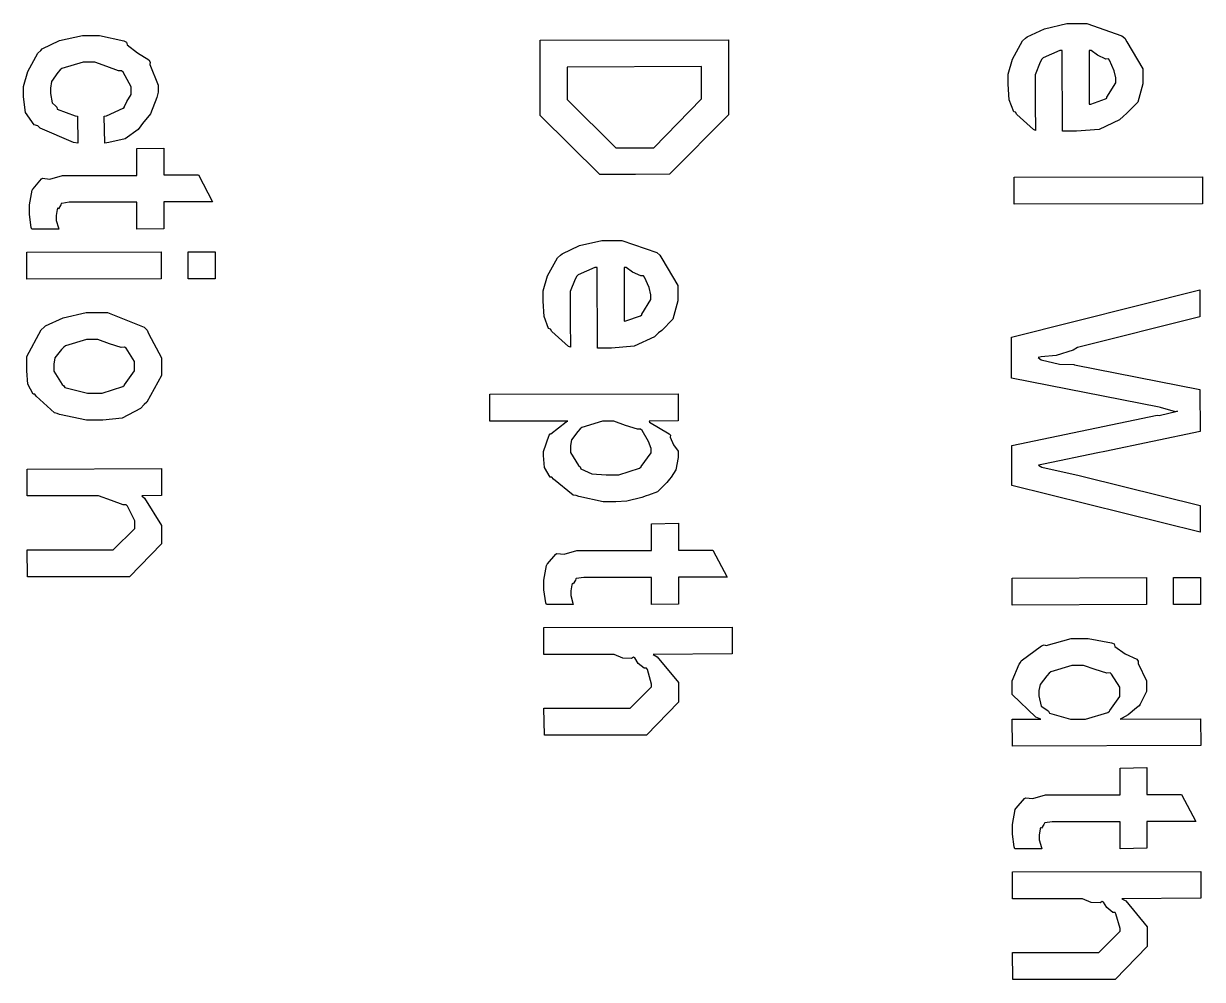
# Model space of a CAD drawing. Extents: x 0.2 to 11.6, y 0.3 to 16.2.
# Drawn here: x 8.074 to 8.683, y 3.311 to 3.804 of the extents above; entities that cross this region are included whole.
import ezdxf

# ---------------------------------------------------------------- set-up
doc = ezdxf.new("R2010")
doc.units = 0
doc.header["$MEASUREMENT"] = 0

msp = doc.modelspace()

# ---------------------------------------------------------------- linework, layer by layer
at = {"color": 0}
for p, q in [((8.60113, 3.80132), (8.61268, 3.80399)), ((8.61268, 3.80399), (8.6166, 3.80399)), ((8.6166, 3.80399), (8.6231, 3.80399)), ((8.6231, 3.80399), (8.64111, 3.79769)), ((8.09283, 3.79525), (8.10471, 3.7979)), ((8.10471, 3.7979), (8.10872, 3.7979)), ((8.10872, 3.7979), (8.11339, 3.7979)), ((8.11339, 3.7979), (8.12603, 3.79503)), ((8.59142, 3.79639), (8.59218, 3.79715)), ((8.59218, 3.79715), (8.60113, 3.80132)), ((8.64111, 3.79769), (8.64264, 3.79639)), ((8.08382, 3.7909), (8.09283, 3.79525)), ((8.12603, 3.79503), (8.12739, 3.79443)), ((8.12739, 3.79443), (8.12776, 3.79303)), ((8.12776, 3.79303), (8.13308, 3.78885)), ((8.34088, 3.79546), (8.4381, 3.79568)), ((8.34088, 3.76508), (8.34088, 3.79546)), ((8.34088, 3.79546), (8.34088, 3.79546)), ((8.4381, 3.79568), (8.4381, 3.76682)), ((8.58469, 3.78564), (8.5899, 3.79508)), ((8.5899, 3.79508), (8.59142, 3.79639)), ((8.64264, 3.79639), (8.64378, 3.7946)), ((8.64378, 3.7946), (8.65196, 3.78065)), ((8.07639, 3.77924), (8.0816, 3.78879)), ((8.0816, 3.78879), (8.08311, 3.7901)), ((8.08311, 3.7901), (8.08382, 3.7909)), ((8.13308, 3.78885), (8.13889, 3.78521)), ((8.13889, 3.78521), (8.13954, 3.78401)), ((8.58251, 3.77794), (8.58469, 3.78564)), ((8.59987, 3.78554), (8.59901, 3.78407)), ((8.60047, 3.78624), (8.59987, 3.78554)), ((8.60915, 3.79004), (8.60047, 3.78624)), ((8.61029, 3.7901), (8.60915, 3.79004)), ((8.61051, 3.74843), (8.61029, 3.7901)), ((8.62418, 3.7901), (8.62418, 3.76232)), ((8.62522, 3.79004), (8.62418, 3.7901)), ((8.62418, 3.7901), (8.62418, 3.7901)), ((8.62853, 3.78765), (8.62522, 3.79004)), ((8.63282, 3.78564), (8.62853, 3.78765)), ((8.63417, 3.78575), (8.63282, 3.78564)), ((8.63482, 3.7851), (8.63417, 3.78575)), ((8.6371, 3.77968), (8.63482, 3.7851)), ((8.07422, 3.77143), (8.07639, 3.77924)), ((8.0931, 3.78011), (8.0919, 3.77869)), ((8.09392, 3.78076), (8.0931, 3.78011)), ((8.10499, 3.78401), (8.09392, 3.78076)), ((8.10894, 3.78401), (8.10499, 3.78401)), ((8.111, 3.78401), (8.10894, 3.78401)), ((8.11719, 3.78179), (8.111, 3.78401)), ((8.12321, 3.77962), (8.11719, 3.78179)), ((8.12478, 3.77968), (8.12321, 3.77962)), ((8.1256, 3.77897), (8.12478, 3.77968)), ((8.12978, 3.77138), (8.1256, 3.77897)), ((8.13954, 3.78401), (8.13937, 3.78282)), ((8.13937, 3.78282), (8.14367, 3.77219)), ((8.42421, 3.78179), (8.35476, 3.78157)), ((8.35476, 3.78157), (8.35476, 3.76574)), ((8.35476, 3.78157), (8.35476, 3.78157)), ((8.42421, 3.76617), (8.42421, 3.78179)), ((8.59901, 3.78407), (8.5964, 3.77756)), ((8.63807, 3.77599), (8.6371, 3.77968)), ((8.65196, 3.78065), (8.65196, 3.77599)), ((8.08871, 3.77414), (8.08811, 3.77067)), ((8.0919, 3.77869), (8.08871, 3.77414)), ((8.58251, 3.77533), (8.58251, 3.77794)), ((8.58251, 3.77268), (8.58251, 3.77533)), ((8.5964, 3.77756), (8.5964, 3.77533)), ((8.5964, 3.77533), (8.5964, 3.77339)), ((8.5964, 3.77339), (8.5964, 3.76899)), ((8.63331, 3.76594), (8.63807, 3.77349)), ((8.63807, 3.77349), (8.63807, 3.77599)), ((8.63807, 3.77599), (8.63807, 3.77599)), ((8.65196, 3.77285), (8.64942, 3.7634)), ((8.65196, 3.77599), (8.65196, 3.77285)), ((8.07422, 3.76882), (8.07422, 3.77143)), ((8.07422, 3.76617), (8.07422, 3.76882)), ((8.08811, 3.77067), (8.08811, 3.76947)), ((8.08811, 3.76947), (8.08811, 3.7679)), ((8.08811, 3.7679), (8.08892, 3.76307)), ((8.12756, 3.76383), (8.12978, 3.76742)), ((8.12978, 3.76861), (8.12978, 3.77138)), ((8.12978, 3.76742), (8.12978, 3.76861)), ((8.14367, 3.76861), (8.14307, 3.76585)), ((8.14367, 3.77219), (8.14367, 3.76861)), ((8.4381, 3.76682), (8.4381, 3.75683)), ((8.58296, 3.76465), (8.58251, 3.77268)), ((8.5964, 3.76899), (8.5964, 3.76753)), ((8.5964, 3.76753), (8.5964, 3.76622)), ((8.07514, 3.75814), (8.07422, 3.76617)), ((8.08892, 3.76307), (8.09082, 3.76139)), ((8.09082, 3.76139), (8.09136, 3.76079)), ((8.09136, 3.76079), (8.09164, 3.75982)), ((8.12571, 3.76025), (8.12631, 3.76079)), ((8.12619, 3.76085), (8.12756, 3.76383)), ((8.12631, 3.76079), (8.12619, 3.76085)), ((8.14307, 3.76585), (8.13965, 3.75743)), ((8.34088, 3.75662), (8.34088, 3.76508)), ((8.35476, 3.76574), (8.35476, 3.76486)), ((8.35476, 3.76486), (8.37993, 3.7399)), ((8.39947, 3.7399), (8.42421, 3.76508)), ((8.42421, 3.76508), (8.42421, 3.76617)), ((8.58529, 3.75851), (8.58296, 3.76465)), ((8.5964, 3.76622), (8.5964, 3.76329)), ((8.5964, 3.76329), (8.5964, 3.76232)), ((8.5964, 3.76232), (8.59662, 3.74886)), ((8.5964, 3.76232), (8.5964, 3.76232)), ((8.62418, 3.76232), (8.62517, 3.76243)), ((8.62517, 3.76243), (8.63276, 3.76514)), ((8.63276, 3.76514), (8.63331, 3.76557)), ((8.63331, 3.76557), (8.63331, 3.76594)), ((8.64942, 3.7634), (8.64361, 3.75754)), ((8.07975, 3.75174), (8.07514, 3.75814)), ((8.09164, 3.75982), (8.10081, 3.7564)), ((8.10081, 3.7564), (8.102, 3.75624)), ((8.102, 3.75624), (8.10221, 3.74235)), ((8.102, 3.75624), (8.102, 3.75624)), ((8.11589, 3.75624), (8.11703, 3.75646)), ((8.1161, 3.74235), (8.11589, 3.75624)), ((8.11703, 3.75646), (8.12571, 3.76025)), ((8.13965, 3.75743), (8.13564, 3.75239)), ((8.37169, 3.72601), (8.34088, 3.75662)), ((8.4381, 3.75683), (8.40771, 3.72624)), ((8.58621, 3.75819), (8.58529, 3.75851)), ((8.58686, 3.75706), (8.58621, 3.75819)), ((8.59549, 3.74924), (8.58686, 3.75706)), ((8.64199, 3.75624), (8.63997, 3.75429)), ((8.64361, 3.75754), (8.64199, 3.75624)), ((8.0816, 3.75125), (8.07975, 3.75174)), ((8.08285, 3.75006), (8.0816, 3.75125)), ((8.09999, 3.74268), (8.08285, 3.75006)), ((8.1334, 3.74935), (8.12674, 3.74447)), ((8.13476, 3.75125), (8.1334, 3.74935)), ((8.13564, 3.75239), (8.13476, 3.75125)), ((8.59662, 3.74886), (8.59549, 3.74924)), ((8.61111, 3.74843), (8.61051, 3.74843)), ((8.61296, 3.74843), (8.61111, 3.74843)), ((8.61376, 3.74843), (8.61296, 3.74843)), ((8.61768, 3.74843), (8.61376, 3.74843)), ((8.62939, 3.7494), (8.61768, 3.74843)), ((8.63997, 3.75429), (8.62939, 3.7494)), ((8.10221, 3.74235), (8.09999, 3.74268)), ((8.11828, 3.74268), (8.1161, 3.74235)), ((8.12674, 3.74447), (8.11828, 3.74268)), ((8.13276, 3.73953), (8.14665, 3.73975)), ((8.13276, 3.72564), (8.13276, 3.73953)), ((8.14665, 3.73975), (8.14665, 3.72586)), ((8.37993, 3.7399), (8.39035, 3.7399)), ((8.39035, 3.7399), (8.39947, 3.7399)), ((8.08339, 3.72385), (8.08393, 3.72412)), ((8.08393, 3.72412), (8.08393, 3.72412)), ((8.08393, 3.72412), (8.08772, 3.72374)), ((8.08772, 3.72374), (8.09429, 3.72564)), ((8.09429, 3.72564), (8.09651, 3.72564)), ((8.09651, 3.72564), (8.13276, 3.72564)), ((8.14665, 3.72586), (8.16444, 3.72586)), ((8.16444, 3.72586), (8.17182, 3.71197)), ((8.39014, 3.72601), (8.37169, 3.72601)), ((8.40771, 3.72624), (8.39014, 3.72601)), ((8.5855, 3.72467), (8.68272, 3.72488)), ((8.5855, 3.71078), (8.5855, 3.72467)), ((8.5855, 3.72467), (8.5855, 3.72467)), ((8.68272, 3.72488), (8.68272, 3.71099)), ((8.07721, 3.71039), (8.07861, 3.71804)), ((8.07861, 3.71804), (8.07894, 3.71869)), ((8.07894, 3.71869), (8.0791, 3.71875)), ((8.0791, 3.71875), (8.08339, 3.72385)), ((8.17182, 3.71197), (8.14665, 3.71197)), ((8.14665, 3.71197), (8.14665, 3.69808)), ((8.07721, 3.70763), (8.07721, 3.71039)), ((8.07721, 3.70546), (8.07721, 3.70763)), ((8.09158, 3.70807), (8.0911, 3.70497)), ((8.09174, 3.70871), (8.09158, 3.70807)), ((8.09229, 3.70844), (8.09174, 3.70871)), ((8.09174, 3.70871), (8.09174, 3.70871)), ((8.09347, 3.71044), (8.09229, 3.70844)), ((8.09369, 3.7111), (8.09347, 3.71044)), ((8.09392, 3.71121), (8.09369, 3.7111)), ((8.09776, 3.71175), (8.09392, 3.71121)), ((8.09913, 3.71175), (8.09776, 3.71175)), ((8.13276, 3.71175), (8.09913, 3.71175)), ((8.13276, 3.69786), (8.13276, 3.71175)), ((8.68272, 3.71099), (8.5855, 3.71078)), ((8.07818, 3.69879), (8.07721, 3.70546)), ((8.0911, 3.70497), (8.0911, 3.70394)), ((8.0911, 3.70394), (8.0911, 3.70242)), ((8.0911, 3.70242), (8.09218, 3.69851)), ((8.0785, 3.69786), (8.07818, 3.69879)), ((8.09239, 3.69786), (8.0785, 3.69786)), ((8.09218, 3.69851), (8.09239, 3.69786)), ((8.09239, 3.69786), (8.09239, 3.69786)), ((8.14665, 3.69808), (8.13276, 3.69786)), ((8.35215, 3.68522), (8.36111, 3.6894)), ((8.36111, 3.6894), (8.37267, 3.69206)), ((8.37267, 3.69206), (8.37657, 3.69206)), ((8.37657, 3.69206), (8.38308, 3.69206)), ((8.38308, 3.69206), (8.4011, 3.68576)), ((8.07585, 3.68599), (8.14529, 3.68619)), ((8.07585, 3.6721), (8.07585, 3.68599)), ((8.07585, 3.68599), (8.07585, 3.68599)), ((8.14529, 3.68619), (8.14529, 3.67231)), ((8.15918, 3.68619), (8.17307, 3.68619)), ((8.15918, 3.67231), (8.15918, 3.68619)), ((8.15918, 3.68619), (8.15918, 3.68619)), ((8.17307, 3.68619), (8.17307, 3.67231)), ((8.34467, 3.67372), (8.34987, 3.68317)), ((8.34987, 3.68317), (8.3514, 3.68446)), ((8.3514, 3.68446), (8.35215, 3.68522)), ((8.4011, 3.68576), (8.40261, 3.68446)), ((8.40261, 3.68446), (8.40375, 3.68267)), ((8.40375, 3.68267), (8.41194, 3.66872)), ((8.36914, 3.67811), (8.36046, 3.67432)), ((8.37028, 3.67817), (8.36914, 3.67811)), ((8.3705, 3.6365), (8.37028, 3.67817)), ((8.38417, 3.67817), (8.38417, 3.65039)), ((8.38519, 3.67811), (8.38417, 3.67817)), ((8.38417, 3.67817), (8.38417, 3.67817)), ((8.38851, 3.67572), (8.38519, 3.67811)), ((8.39279, 3.67372), (8.38851, 3.67572)), ((8.14529, 3.67231), (8.07585, 3.6721)), ((8.17307, 3.67231), (8.15918, 3.67231)), ((8.3425, 3.66601), (8.34467, 3.67372)), ((8.359, 3.67215), (8.35639, 3.66564)), ((8.35986, 3.67361), (8.359, 3.67215)), ((8.36046, 3.67432), (8.35986, 3.67361)), ((8.39415, 3.67383), (8.39279, 3.67372)), ((8.39481, 3.67318), (8.39415, 3.67383)), ((8.39708, 3.66775), (8.39481, 3.67318)), ((8.3425, 3.66342), (8.3425, 3.66601)), ((8.3425, 3.66075), (8.3425, 3.66342)), ((8.35639, 3.66564), (8.35639, 3.66342)), ((8.35639, 3.66342), (8.35639, 3.66146)), ((8.39806, 3.66407), (8.39708, 3.66775)), ((8.39806, 3.66157), (8.39806, 3.66407)), ((8.39806, 3.66407), (8.39806, 3.66407)), ((8.41194, 3.66872), (8.41194, 3.66407)), ((8.41194, 3.66407), (8.41194, 3.66092)), ((8.58421, 3.64219), (8.68143, 3.6665)), ((8.68143, 3.6665), (8.68143, 3.65261)), ((8.34293, 3.65272), (8.3425, 3.66075)), ((8.35639, 3.66146), (8.35639, 3.65707)), ((8.39328, 3.65403), (8.39806, 3.66157)), ((8.41194, 3.66092), (8.4094, 3.65147)), ((8.0855, 3.648), (8.09457, 3.65218)), ((8.09457, 3.65218), (8.10661, 3.65483)), ((8.10661, 3.65483), (8.11063, 3.65483)), ((8.11063, 3.65483), (8.11746, 3.65483)), ((8.11063, 3.65483), (8.11063, 3.65483)), ((8.11746, 3.65483), (8.13644, 3.64725)), ((8.34526, 3.6466), (8.34293, 3.65272)), ((8.35639, 3.65707), (8.35639, 3.6556)), ((8.35639, 3.6556), (8.35639, 3.65429)), ((8.35639, 3.65429), (8.35639, 3.65136)), ((8.35639, 3.65136), (8.35639, 3.65039)), ((8.38514, 3.6505), (8.39274, 3.65321)), ((8.39274, 3.65321), (8.39328, 3.65365)), ((8.39328, 3.65365), (8.39328, 3.65403)), ((8.4094, 3.65147), (8.4036, 3.64561)), ((8.68143, 3.65261), (8.61828, 3.63678)), ((8.0759, 3.63211), (8.08328, 3.64594)), ((8.08328, 3.64594), (8.08479, 3.64725)), ((8.08479, 3.64725), (8.0855, 3.648)), ((8.13644, 3.64725), (8.13797, 3.64572)), ((8.13797, 3.64572), (8.13863, 3.6441)), ((8.34619, 3.64626), (8.34526, 3.6466)), ((8.34685, 3.64513), (8.34619, 3.64626)), ((8.35547, 3.63732), (8.34685, 3.64513)), ((8.35639, 3.65039), (8.35661, 3.63693)), ((8.35639, 3.65039), (8.35639, 3.65039)), ((8.38417, 3.65039), (8.38514, 3.6505)), ((8.4036, 3.64561), (8.40196, 3.64432)), ((8.10672, 3.64094), (8.09586, 3.63769)), ((8.11063, 3.64094), (8.10672, 3.64094)), ((8.11258, 3.64094), (8.11063, 3.64094)), ((8.11063, 3.64094), (8.11063, 3.64094)), ((8.1186, 3.63878), (8.11258, 3.64094)), ((8.13863, 3.6441), (8.14535, 3.63151)), ((8.39996, 3.64236), (8.38937, 3.63747)), ((8.40196, 3.64432), (8.39996, 3.64236)), ((8.58421, 3.62093), (8.58421, 3.64219)), ((8.58421, 3.64219), (8.58421, 3.64219)), ((8.09381, 3.63569), (8.09044, 3.6314)), ((8.095, 3.63704), (8.09381, 3.63569)), ((8.09586, 3.63769), (8.095, 3.63704)), ((8.12463, 3.63689), (8.1186, 3.63878)), ((8.12625, 3.63704), (8.12463, 3.63689)), ((8.12711, 3.63639), (8.12625, 3.63704)), ((8.13146, 3.62956), (8.12711, 3.63639)), ((8.35661, 3.63693), (8.35547, 3.63732)), ((8.3711, 3.6365), (8.3705, 3.6365)), ((8.37294, 3.6365), (8.3711, 3.6365)), ((8.37375, 3.6365), (8.37294, 3.6365)), ((8.37765, 3.6365), (8.37375, 3.6365)), ((8.38937, 3.63747), (8.37765, 3.6365)), ((8.61604, 3.63536), (8.60726, 3.63271)), ((8.61828, 3.63678), (8.61604, 3.63536)), ((8.0759, 3.62706), (8.0759, 3.63211)), ((8.0759, 3.62478), (8.0759, 3.62706)), ((8.09044, 3.6314), (8.08979, 3.62815)), ((8.08979, 3.62815), (8.08979, 3.62706)), ((8.08979, 3.62706), (8.08979, 3.62457)), ((8.13146, 3.62706), (8.13146, 3.62956)), ((8.13146, 3.62474), (8.13146, 3.62706)), ((8.14535, 3.63151), (8.14535, 3.62728)), ((8.14535, 3.62728), (8.14535, 3.62229)), ((8.59956, 3.632), (8.59788, 3.63157)), ((8.59788, 3.63157), (8.59944, 3.63049)), ((8.59944, 3.63049), (8.609, 3.62819)), ((8.60726, 3.63271), (8.59956, 3.632)), ((8.609, 3.62819), (8.61632, 3.62799)), ((8.61632, 3.62799), (8.61675, 3.62788)), ((8.61675, 3.62788), (8.68143, 3.61507)), ((8.07639, 3.61794), (8.0759, 3.62478)), ((8.08979, 3.62457), (8.09412, 3.61774)), ((8.12636, 3.61762), (8.13146, 3.62474)), ((8.14535, 3.62229), (8.13792, 3.60861)), ((8.66038, 3.60596), (8.58421, 3.62093)), ((8.07915, 3.61274), (8.07639, 3.61794)), ((8.09412, 3.61774), (8.095, 3.61708)), ((8.095, 3.61708), (8.09543, 3.6161)), ((8.09543, 3.6161), (8.10715, 3.61317)), ((8.11486, 3.61317), (8.12537, 3.61664)), ((8.12537, 3.61664), (8.12625, 3.61729)), ((8.12625, 3.61729), (8.12636, 3.61762)), ((8.68143, 3.61507), (8.68164, 3.59337)), ((8.08003, 3.61274), (8.07915, 3.61274)), ((8.08068, 3.61165), (8.08003, 3.61274)), ((8.09011, 3.60308), (8.08068, 3.61165)), ((8.10715, 3.61317), (8.11106, 3.61317)), ((8.11106, 3.61317), (8.11486, 3.61317)), ((8.13792, 3.60861), (8.13644, 3.60732)), ((8.31483, 3.61268), (8.41206, 3.6129)), ((8.31483, 3.59879), (8.31483, 3.61268)), ((8.31483, 3.61268), (8.31483, 3.61268)), ((8.41206, 3.6129), (8.41206, 3.59901)), ((8.09153, 3.60275), (8.09011, 3.60308)), ((8.09272, 3.60221), (8.09153, 3.60275)), ((8.13456, 3.60531), (8.12517, 3.60032)), ((8.13644, 3.60732), (8.13456, 3.60531)), ((8.66114, 3.60579), (8.66038, 3.60596)), ((8.66043, 3.60178), (8.66976, 3.604)), ((8.66889, 3.60357), (8.66114, 3.60579)), ((8.66992, 3.604), (8.66889, 3.60357)), ((8.66976, 3.604), (8.66992, 3.604)), ((8.10667, 3.59928), (8.09272, 3.60221)), ((8.11171, 3.59928), (8.10667, 3.59928)), ((8.11507, 3.59928), (8.11171, 3.59928)), ((8.12517, 3.60032), (8.11507, 3.59928)), ((8.35519, 3.59879), (8.31483, 3.59879)), ((8.3464, 3.59233), (8.35428, 3.59836)), ((8.35428, 3.59836), (8.35519, 3.59879)), ((8.37304, 3.59879), (8.36231, 3.59554)), ((8.3769, 3.59879), (8.37304, 3.59879)), ((8.3789, 3.59879), (8.3769, 3.59879)), ((8.3769, 3.59879), (8.3769, 3.59879)), ((8.38499, 3.59657), (8.3789, 3.59879)), ((8.39111, 3.59457), (8.38499, 3.59657)), ((8.41206, 3.59901), (8.39708, 3.59879)), ((8.39708, 3.59879), (8.39725, 3.59825)), ((8.39725, 3.59825), (8.4075, 3.59229)), ((8.58442, 3.58621), (8.65929, 3.60183)), ((8.65929, 3.60183), (8.66043, 3.60178)), ((8.34261, 3.58317), (8.34549, 3.59164)), ((8.34549, 3.59164), (8.34608, 3.59229)), ((8.34608, 3.59229), (8.3464, 3.59233)), ((8.36035, 3.59353), (8.3571, 3.58919)), ((8.36149, 3.59489), (8.36035, 3.59353)), ((8.36231, 3.59554), (8.36149, 3.59489)), ((8.39274, 3.59467), (8.39111, 3.59457)), ((8.39361, 3.59397), (8.39274, 3.59467)), ((8.39675, 3.58832), (8.39361, 3.59397)), ((8.4075, 3.59229), (8.40815, 3.59164)), ((8.40815, 3.59164), (8.40793, 3.59044)), ((8.40793, 3.59044), (8.40978, 3.58649)), ((8.68164, 3.59337), (8.63238, 3.58317)), ((8.3571, 3.58919), (8.3565, 3.58615)), ((8.3565, 3.58615), (8.3565, 3.58512)), ((8.3565, 3.58512), (8.3565, 3.58263)), ((8.39817, 3.58469), (8.39675, 3.58832)), ((8.39817, 3.58242), (8.39817, 3.58469)), ((8.39817, 3.58469), (8.39817, 3.58469)), ((8.40978, 3.58649), (8.41206, 3.58322)), ((8.58442, 3.5656), (8.58442, 3.58621)), ((8.34261, 3.58111), (8.34261, 3.58317)), ((8.34261, 3.58317), (8.34261, 3.58317)), ((8.34315, 3.57482), (8.34261, 3.58111)), ((8.3565, 3.58263), (8.36063, 3.57585)), ((8.39307, 3.57547), (8.39817, 3.58242)), ((8.41206, 3.58003), (8.41092, 3.57374)), ((8.41206, 3.58322), (8.41206, 3.58208)), ((8.41206, 3.58208), (8.41206, 3.58003)), ((8.62869, 3.58246), (8.60064, 3.57656)), ((8.63238, 3.58317), (8.62869, 3.58246)), ((8.07601, 3.57406), (8.14546, 3.57428)), ((8.07601, 3.56017), (8.07601, 3.57406)), ((8.07601, 3.57406), (8.07601, 3.57406)), ((8.14546, 3.57428), (8.14546, 3.56039)), ((8.34603, 3.56993), (8.34315, 3.57482)), ((8.36063, 3.57585), (8.36149, 3.57514)), ((8.36149, 3.57514), (8.36192, 3.57411)), ((8.36192, 3.57411), (8.36746, 3.57156)), ((8.3814, 3.57101), (8.39208, 3.57449)), ((8.39208, 3.57449), (8.39296, 3.57514)), ((8.39296, 3.57514), (8.39307, 3.57547)), ((8.41092, 3.57374), (8.40842, 3.56982)), ((8.60064, 3.57656), (8.5981, 3.57601)), ((8.5981, 3.57601), (8.59987, 3.57497)), ((8.59987, 3.57497), (8.61903, 3.57069)), ((8.34694, 3.56993), (8.34603, 3.56993)), ((8.34771, 3.5689), (8.34694, 3.56993)), ((8.3579, 3.56065), (8.34771, 3.5689)), ((8.36746, 3.57156), (8.375, 3.57101)), ((8.375, 3.57101), (8.37756, 3.57101)), ((8.37756, 3.57101), (8.3814, 3.57101)), ((8.40631, 3.56706), (8.40136, 3.56233)), ((8.40771, 3.56885), (8.40631, 3.56706)), ((8.40842, 3.56982), (8.40771, 3.56885)), ((8.61903, 3.57069), (8.6211, 3.57015)), ((8.6211, 3.57015), (8.68164, 3.55518)), ((8.11074, 3.56017), (8.07601, 3.56017)), ((8.11296, 3.56017), (8.11074, 3.56017)), ((8.11968, 3.55789), (8.11296, 3.56017)), ((8.14546, 3.56039), (8.13525, 3.56017)), ((8.13525, 3.56017), (8.13661, 3.55908)), ((8.35954, 3.56039), (8.3579, 3.56065)), ((8.36089, 3.55985), (8.35954, 3.56039)), ((8.37338, 3.55713), (8.36089, 3.55985)), ((8.39556, 3.56017), (8.39328, 3.5594)), ((8.39686, 3.56065), (8.39556, 3.56017)), ((8.40136, 3.56233), (8.39686, 3.56065)), ((8.68164, 3.5415), (8.58442, 3.5656)), ((8.12571, 3.55561), (8.11968, 3.55789)), ((8.12722, 3.55561), (8.12571, 3.55561)), ((8.12793, 3.55485), (8.12722, 3.55561)), ((8.13157, 3.54731), (8.12793, 3.55485)), ((8.13661, 3.55908), (8.14546, 3.54492)), ((8.37799, 3.55713), (8.37338, 3.55713)), ((8.37988, 3.55713), (8.37799, 3.55713)), ((8.38568, 3.55751), (8.37988, 3.55713)), ((8.39328, 3.5594), (8.38568, 3.55751)), ((8.68164, 3.55518), (8.68164, 3.5415)), ((8.1205, 3.53239), (8.13157, 3.54346)), ((8.13157, 3.54454), (8.13157, 3.54731)), ((8.13157, 3.54346), (8.13157, 3.54454)), ((8.14546, 3.54492), (8.14546, 3.54021)), ((8.39833, 3.54585), (8.41222, 3.54606)), ((8.39833, 3.53196), (8.39833, 3.54585)), ((8.41222, 3.54606), (8.41222, 3.53217)), ((8.14546, 3.53543), (8.12896, 3.5185)), ((8.14546, 3.54021), (8.14546, 3.53543)), ((8.07622, 3.5185), (8.07601, 3.53239)), ((8.07601, 3.53239), (8.11464, 3.53239)), ((8.11464, 3.53239), (8.1205, 3.53239)), ((8.34467, 3.52507), (8.34896, 3.53017)), ((8.34896, 3.53017), (8.3495, 3.53043)), ((8.3495, 3.53043), (8.3495, 3.53043)), ((8.3495, 3.53043), (8.35331, 3.53006)), ((8.35331, 3.53006), (8.35986, 3.53196)), ((8.35986, 3.53196), (8.36208, 3.53196)), ((8.36208, 3.53196), (8.39833, 3.53196)), ((8.41222, 3.53217), (8.43001, 3.53217)), ((8.43001, 3.53217), (8.43739, 3.51828)), ((8.34278, 3.51671), (8.34418, 3.52436)), ((8.34418, 3.52436), (8.34451, 3.52501)), ((8.34451, 3.52501), (8.34467, 3.52507)), ((8.11789, 3.5185), (8.07622, 3.5185)), ((8.12896, 3.5185), (8.11789, 3.5185)), ((8.35926, 3.51742), (8.35906, 3.51676)), ((8.35949, 3.51753), (8.35926, 3.51742)), ((8.36333, 3.51807), (8.35949, 3.51753)), ((8.36469, 3.51807), (8.36333, 3.51807)), ((8.39833, 3.51807), (8.36469, 3.51807)), ((8.39833, 3.50418), (8.39833, 3.51807)), ((8.43739, 3.51828), (8.41222, 3.51828)), ((8.41222, 3.51828), (8.41222, 3.50439)), ((8.58447, 3.51779), (8.65392, 3.51801)), ((8.58447, 3.5039), (8.58447, 3.51779)), ((8.58447, 3.51779), (8.58447, 3.51779)), ((8.65392, 3.51801), (8.65392, 3.50412)), ((8.66781, 3.51801), (8.68169, 3.51801)), ((8.66781, 3.50412), (8.66781, 3.51801)), ((8.66781, 3.51801), (8.66781, 3.51801)), ((8.68169, 3.51801), (8.68169, 3.50412)), ((8.34278, 3.51394), (8.34278, 3.51671)), ((8.34278, 3.51178), (8.34278, 3.51394)), ((8.34375, 3.5051), (8.34278, 3.51178)), ((8.35715, 3.51438), (8.35667, 3.51128)), ((8.35667, 3.51128), (8.35667, 3.51025)), ((8.35732, 3.51503), (8.35715, 3.51438)), ((8.35786, 3.51476), (8.35732, 3.51503)), ((8.35732, 3.51503), (8.35732, 3.51503)), ((8.35906, 3.51676), (8.35786, 3.51476)), ((8.34407, 3.50418), (8.34375, 3.5051)), ((8.35667, 3.51025), (8.35667, 3.50874)), ((8.35667, 3.50874), (8.35775, 3.50483)), ((8.35796, 3.50418), (8.34407, 3.50418)), ((8.35775, 3.50483), (8.35796, 3.50418)), ((8.35796, 3.50418), (8.35796, 3.50418)), ((8.41222, 3.50439), (8.39833, 3.50418)), ((8.65392, 3.50412), (8.58447, 3.5039)), ((8.68169, 3.50412), (8.66781, 3.50412)), ((8.34283, 3.49229), (8.44006, 3.49251)), ((8.34283, 3.4784), (8.34283, 3.49229)), ((8.34283, 3.49229), (8.34283, 3.49229)), ((8.44006, 3.49251), (8.44006, 3.47863)), ((8.58914, 3.47515), (8.59967, 3.48286)), ((8.59967, 3.48286), (8.60096, 3.4834)), ((8.60096, 3.4834), (8.60206, 3.48307)), ((8.60206, 3.48307), (8.6149, 3.48665)), ((8.6149, 3.48665), (8.61919, 3.48665)), ((8.61919, 3.48665), (8.62369, 3.48665)), ((8.62369, 3.48665), (8.63585, 3.48432)), ((8.63585, 3.48432), (8.63721, 3.48383)), ((8.63721, 3.48383), (8.63758, 3.48242)), ((8.63758, 3.48242), (8.6429, 3.47874)), ((8.37756, 3.4784), (8.34283, 3.4784)), ((8.37901, 3.4784), (8.37756, 3.4784)), ((8.38351, 3.47651), (8.37901, 3.4784)), ((8.38807, 3.47624), (8.38351, 3.47651)), ((8.38906, 3.47689), (8.38807, 3.47624)), ((8.38976, 3.47661), (8.38906, 3.47689)), ((8.39144, 3.47379), (8.38976, 3.47661)), ((8.44006, 3.47863), (8.39925, 3.4784)), ((8.39925, 3.4784), (8.40131, 3.47721)), ((8.40131, 3.47721), (8.41228, 3.46382)), ((8.58881, 3.47428), (8.58914, 3.47515)), ((8.6429, 3.47874), (8.64882, 3.47592)), ((8.64882, 3.47592), (8.64958, 3.47493)), ((8.64958, 3.47493), (8.64947, 3.47379)), ((8.39464, 3.47136), (8.39144, 3.47379)), ((8.39578, 3.47125), (8.39464, 3.47136)), ((8.39621, 3.4706), (8.39578, 3.47125)), ((8.39839, 3.463), (8.39621, 3.4706)), ((8.58447, 3.46468), (8.58806, 3.47331)), ((8.58806, 3.47331), (8.58881, 3.47428)), ((8.60357, 3.46864), (8.60237, 3.46729)), ((8.60443, 3.46935), (8.60357, 3.46864)), ((8.61529, 3.47276), (8.60443, 3.46935)), ((8.61919, 3.47276), (8.61529, 3.47276)), ((8.62125, 3.47276), (8.61919, 3.47276)), ((8.61919, 3.47276), (8.61919, 3.47276)), ((8.62744, 3.4706), (8.62125, 3.47276)), ((8.63346, 3.46869), (8.62744, 3.4706)), ((8.63504, 3.46886), (8.63346, 3.46869)), ((8.63585, 3.46821), (8.63504, 3.46886)), ((8.64947, 3.47379), (8.65392, 3.46474)), ((8.39837, 3.46169), (8.39839, 3.463)), ((8.39839, 3.463), (8.39839, 3.463)), ((8.41228, 3.46382), (8.41226, 3.45931)), ((8.58447, 3.46149), (8.58447, 3.46468)), ((8.59901, 3.46289), (8.59836, 3.45975)), ((8.60237, 3.46729), (8.59901, 3.46289)), ((8.64003, 3.46154), (8.63585, 3.46821)), ((8.65392, 3.46474), (8.65392, 3.46169)), ((8.38732, 3.45063), (8.39837, 3.46169)), ((8.41226, 3.45931), (8.41228, 3.45367)), ((8.58447, 3.45763), (8.58447, 3.46149)), ((8.59668, 3.44596), (8.58447, 3.45763)), ((8.59836, 3.45975), (8.59836, 3.45865)), ((8.59836, 3.45865), (8.59836, 3.45697)), ((8.59836, 3.45697), (8.59956, 3.45176)), ((8.63493, 3.44949), (8.64003, 3.45671)), ((8.64003, 3.4591), (8.64003, 3.46154)), ((8.64003, 3.45671), (8.64003, 3.4591)), ((8.65392, 3.45925), (8.65067, 3.45269)), ((8.65392, 3.46169), (8.65392, 3.45925)), ((8.34304, 3.43674), (8.34283, 3.45063)), ((8.34283, 3.45063), (8.38297, 3.45063)), ((8.38297, 3.45063), (8.38732, 3.45063)), ((8.41228, 3.45367), (8.39578, 3.43674)), ((8.59956, 3.45176), (8.60249, 3.44976)), ((8.64865, 3.45074), (8.64442, 3.44715)), ((8.65001, 3.45193), (8.64865, 3.45074)), ((8.65067, 3.45269), (8.65001, 3.45193)), ((8.58447, 3.44499), (8.59924, 3.44499)), ((8.58469, 3.4311), (8.58447, 3.44499)), ((8.58447, 3.44499), (8.58447, 3.44499)), ((8.59924, 3.44499), (8.59668, 3.44596)), ((8.60249, 3.44976), (8.60335, 3.44911)), ((8.60335, 3.44911), (8.60374, 3.44808)), ((8.60374, 3.44808), (8.61464, 3.44499)), ((8.61464, 3.44499), (8.61832, 3.44499)), ((8.61832, 3.44499), (8.62244, 3.44499)), ((8.62244, 3.44499), (8.63394, 3.44846)), ((8.63394, 3.44846), (8.63482, 3.44911)), ((8.63482, 3.44911), (8.63493, 3.44949)), ((8.64122, 3.44542), (8.64025, 3.44499)), ((8.64025, 3.44499), (8.68169, 3.44521)), ((8.64442, 3.44715), (8.64122, 3.44542)), ((8.68169, 3.44521), (8.68192, 3.43132)), ((8.38601, 3.43674), (8.34304, 3.43674)), ((8.39578, 3.43674), (8.38601, 3.43674)), ((8.68192, 3.43132), (8.58469, 3.4311)), ((8.64019, 3.41976), (8.65408, 3.41997)), ((8.65408, 3.41997), (8.65408, 3.40608)), ((8.64019, 3.40588), (8.64019, 3.41976)), ((8.58653, 3.39899), (8.59082, 3.40408)), ((8.59082, 3.40408), (8.59136, 3.40435)), ((8.59136, 3.40435), (8.59136, 3.40435)), ((8.59136, 3.40435), (8.59517, 3.40397)), ((8.59517, 3.40397), (8.60172, 3.40588)), ((8.60172, 3.40588), (8.60394, 3.40588)), ((8.60394, 3.40588), (8.64019, 3.40588)), ((8.65408, 3.40608), (8.67188, 3.40608)), ((8.67188, 3.40608), (8.67925, 3.39219)), ((8.58464, 3.39063), (8.58604, 3.39828)), ((8.58604, 3.39828), (8.58637, 3.39893)), ((8.58637, 3.39893), (8.58653, 3.39899)), ((8.58464, 3.38786), (8.58464, 3.39063)), ((8.60092, 3.39068), (8.59972, 3.38867)), ((8.60113, 3.39133), (8.60092, 3.39068)), ((8.60135, 3.39144), (8.60113, 3.39133)), ((8.60519, 3.39199), (8.60135, 3.39144)), ((8.60656, 3.39199), (8.60519, 3.39199)), ((8.64019, 3.39199), (8.60656, 3.39199)), ((8.64019, 3.3781), (8.64019, 3.39199)), ((8.67925, 3.39219), (8.65408, 3.39219)), ((8.65408, 3.39219), (8.65408, 3.37831)), ((8.58464, 3.38569), (8.58464, 3.38786)), ((8.58561, 3.37901), (8.58464, 3.38569)), ((8.59901, 3.38829), (8.59853, 3.38519)), ((8.59853, 3.38519), (8.59853, 3.38417)), ((8.59853, 3.38417), (8.59853, 3.38265)), ((8.59918, 3.38894), (8.59901, 3.38829)), ((8.59972, 3.38867), (8.59918, 3.38894)), ((8.59918, 3.38894), (8.59918, 3.38894)), ((8.58594, 3.3781), (8.58561, 3.37901)), ((8.59983, 3.3781), (8.58594, 3.3781)), ((8.59853, 3.38265), (8.59961, 3.37875)), ((8.59961, 3.37875), (8.59983, 3.3781)), ((8.59983, 3.3781), (8.59983, 3.3781)), ((8.65408, 3.37831), (8.64019, 3.3781)), ((8.58469, 3.36621), (8.68192, 3.36643)), ((8.58469, 3.35232), (8.58469, 3.36621)), ((8.58469, 3.36621), (8.58469, 3.36621)), ((8.68192, 3.36643), (8.68192, 3.35254)), ((8.61942, 3.35232), (8.58469, 3.35232)), ((8.62088, 3.35232), (8.61942, 3.35232)), ((8.62537, 3.35042), (8.62088, 3.35232)), ((8.62993, 3.35015), (8.62537, 3.35042)), ((8.63092, 3.35081), (8.62993, 3.35015)), ((8.63162, 3.35053), (8.63092, 3.35081)), ((8.63331, 3.34771), (8.63162, 3.35053)), ((8.6365, 3.34526), (8.63331, 3.34771)), ((8.68192, 3.35254), (8.64111, 3.35232)), ((8.64111, 3.35232), (8.64318, 3.35113)), ((8.64318, 3.35113), (8.65414, 3.33772)), ((8.63764, 3.34517), (8.6365, 3.34526)), ((8.63807, 3.34451), (8.63764, 3.34517)), ((8.64025, 3.33692), (8.63807, 3.34451)), ((8.62918, 3.32454), (8.64025, 3.33561)), ((8.64025, 3.33561), (8.64025, 3.33692)), ((8.64025, 3.33692), (8.64025, 3.33692)), ((8.65414, 3.33772), (8.65414, 3.33322)), ((8.65414, 3.33322), (8.65414, 3.32758)), ((8.5849, 3.31065), (8.58469, 3.32454)), ((8.58469, 3.32454), (8.62483, 3.32454)), ((8.62483, 3.32454), (8.62918, 3.32454)), ((8.65414, 3.32758), (8.63764, 3.31065)), ((8.62787, 3.31065), (8.5849, 3.31065)), ((8.63764, 3.31065), (8.62787, 3.31065))]:
    msp.add_line(p, q, dxfattribs=at)

doc.saveas('drawing.dxf')
